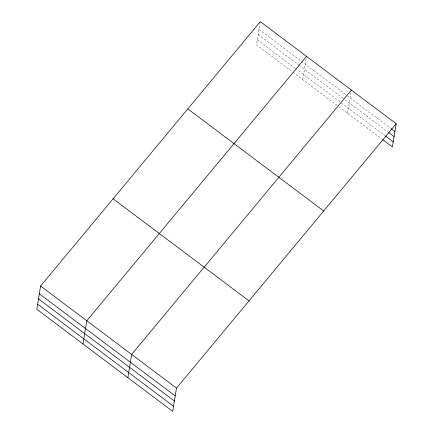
<?xml version="1.0" encoding="UTF-8"?>
<svg xmlns="http://www.w3.org/2000/svg" width="433" height="433" viewBox="0 0 433 433"><rect width="100%" height="100%" fill="white"/><g stroke="black" fill="none" stroke-linecap="round" stroke-linejoin="round"><path stroke-width="0.32" stroke-dasharray="2.17 1.62" d="M260.201 22.3L256.504 44.864L292.502 71.905M302.71 79.575L306.407 57.01M347.553 113.267L351.25 90.703M259.031 29.428L346.844 95.395M347.38 95.801L390.604 128.276M258.198 34.521L298.494 64.793M299.03 65.199L344.387 99.271M344.928 99.677L388.152 132.152M257.337 39.771L294.949 68.024M295.485 68.425L340.825 102.491M341.366 102.897L385.132 135.778M293.038 72.311L338.368 106.366M338.909 106.772L382.133 139.247"/><path stroke-width="0.65" d="M40.599 286.04L36.8 309.254L172.697 411.35L176.496 388.136L396.2 123.746L260.303 21.65L40.599 286.04L176.496 388.136M83.001 343.964L86.806 320.756L306.51 56.36M127.849 377.657L131.648 354.443L351.358 90.053M396.2 123.746L392.401 146.96L382.675 139.653M391.145 128.682L394.928 131.524M388.693 132.558L394.095 136.617M385.673 136.184L393.234 141.867M187.803 108.899L323.7 210.995M113.1 198.79L248.997 300.886M39.327 293.818L175.224 395.914M38.494 298.911L174.385 401.007M37.633 304.161L173.53 406.257"/></g></svg>
